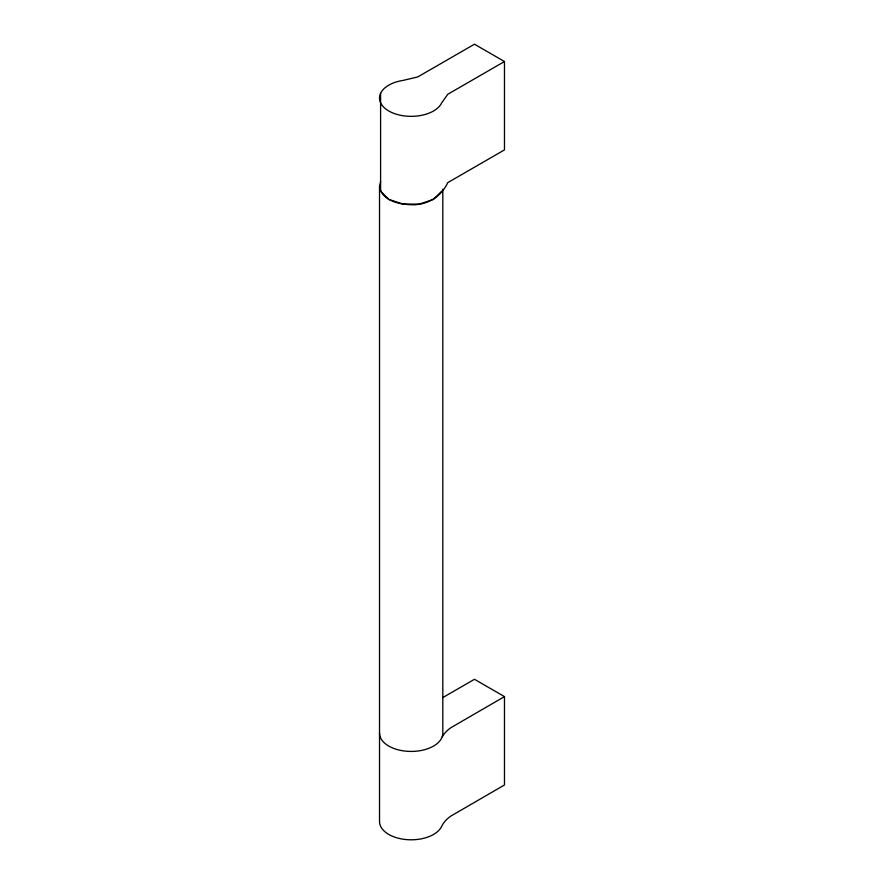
<?xml version="1.0" encoding="UTF-8"?>
<svg xmlns="http://www.w3.org/2000/svg" width="884" height="884" viewBox="0 0 884 884"><rect width="100%" height="100%" fill="white"/><g stroke="black" fill="none" stroke-linecap="round" stroke-linejoin="round"><path stroke-width="1.33" d="M442.541 697.73L474.476 679.288L504.477 696.614L504.477 784.981L450.962 816.02A46.189 26.664 0 0 0 442.939 824.043L441.724 826.264A31.647 18.266 0 0 1 407.038 839.645A31.647 18.266 0 0 1 379.523 821.534L379.523 186.447L380.595 181.717M379.523 186.447C381.7 200.646 399.049 204.392 411.159 204.712C426.873 205.541 441.116 196.812 447.768 182.634L504.477 149.893L504.477 61.526L474.476 44.2L417.756 76.941L402.971 80.433A31.647 18.266 0 0 0 388.783 110.997A31.647 18.266 0 0 0 441.724 102.809L447.768 94.268L504.477 61.526M441.724 191.165L433.536 199.364L419.347 204.093L402.971 204.093L388.783 199.364L380.595 191.165L380.595 93.35M504.477 696.614L450.962 727.654A46.189 26.664 0 0 0 442.939 735.676L441.724 737.897A31.647 18.266 0 0 1 407.038 751.278A31.647 18.266 0 0 1 379.523 733.168M442.807 189.198L442.807 733.168A31.647 18.266 0 0 1 442.199 736.737"/></g></svg>
